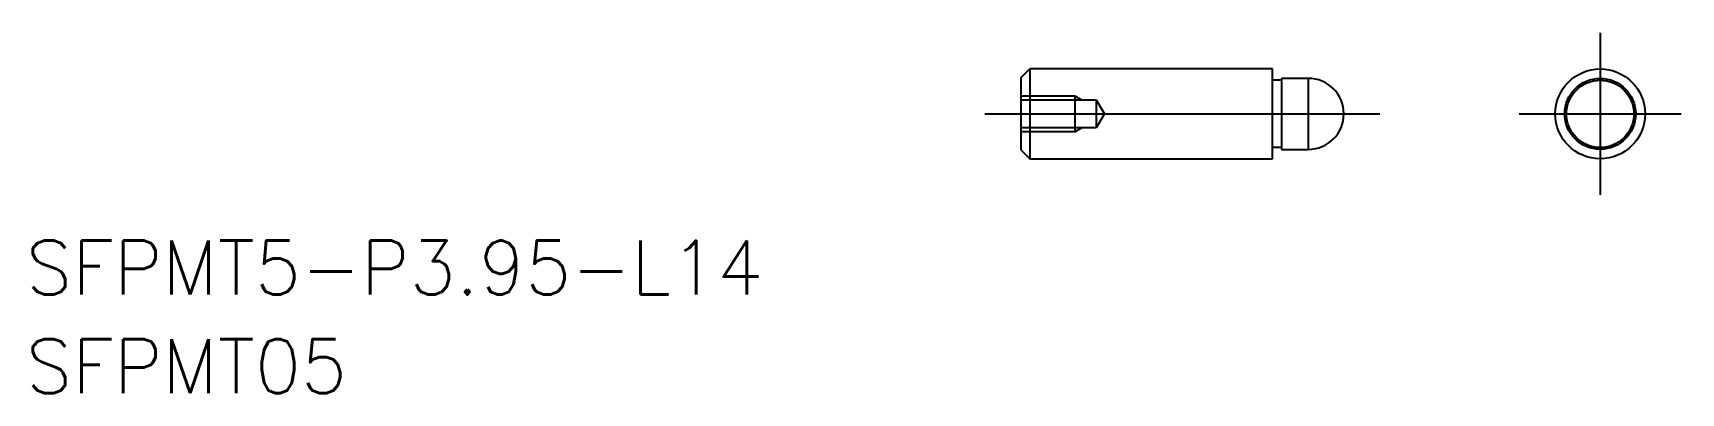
# Model space of a CAD drawing. Extents: x -55 to 36.7, y -15.5 to 4.5.
import ezdxf

# ---------------------------------------------------------------- set-up
doc = ezdxf.new("R2010")
doc.units = 0
doc.linetypes.add('CENTER', pattern=[50.8, 31.75, -6.35, 6.35, -6.35])
doc.linetypes.add('DASHED', pattern=[19.05, 12.7, -6.35])
doc.layers.get('0').update_dxf_attribs({"linetype": 'CONTINUOUS'})
doc.layers.add('CENTER', color=1, linetype='CENTER')
doc.styles.get("Standard").update_dxf_attribs({"font": 'txt.shx', "height": 3, "bigfont": 'bigfont.shx'})

# ---------------------------------------------------------------- blocks, each defined once
blk = doc.blocks.new('*U2')
at = {"color": 7, "linetype": 'CONTINUOUS'}
blk.add_text('SFPMT5-P3.95-L14', height=3, dxfattribs=at).set_placement((-55.354, -10.047))
blk = doc.blocks.new('*U3')
at = {"color": 7, "linetype": 'CONTINUOUS'}
blk.add_text('SFPMT05', height=3, dxfattribs=at).set_placement((-55.354, -15.527))

msp = doc.modelspace()

# ---------------------------------------------------------------- linework, layer by layer
at = {"color": 7, "linetype": 'CONTINUOUS'}
for p, q in [((0, 2), (0.5, 2.5)), ((0, 2), (0, -2)), ((14, 2.5), (0.5, 2.5)), ((0.5, 2.5), (0.5, -2.5)), ((14, -2.5), (14, 2.5)), ((14.5, 1.875), (14, 1.875)), ((14.5, 1.975), (14.5, -1.975)), ((16, 1.975), (14.5, 1.975)), ((16, -1.975), (16, 1.975)), ((0, -2), (0.5, -2.5)), ((0.5, -2.5), (14, -2.5)), ((14.5, -1.875), (14, -1.875)), ((14.5, -1.975), (16, -1.975))]:
    msp.add_line(p, q, dxfattribs=at)
at = {"color": 3, "linetype": 'DASHED'}
for p, q in [((0, 1), (3, 1)), ((3, 1), (3, -1)), ((3, 1), (3.375, 0.784)), ((0, 0.784), (4.2, 0.784)), ((4.2, 0.784), (4.652, 0)), ((4.2, 0.784), (4.2, -0.784)), ((4.652, 0), (4.2, -0.784)), ((4.2, -0.784), (0, -0.784)), ((3, -1), (3.375, -0.784)), ((3, -1), (0, -1))]:
    msp.add_line(p, q, dxfattribs=at)
at = {"color": 7, "linetype": 'CONTINUOUS'}
for radius in [2.5, 1.975]:
    msp.add_circle((32.238, 0), radius, dxfattribs=at)
at = {"color": 3, "linetype": 'DASHED'}
msp.add_circle((32.238, 0), 1.875, dxfattribs=at)
at = {"color": 7, "linetype": 'CONTINUOUS'}
msp.add_arc((16, 0), 1.975, 270, 90, dxfattribs=at)
at = {"layer": 'CENTER', "color": 1, "linetype": 'CENTER'}
for p, q in [((32.238, 4.5), (32.238, -4.5)), ((-2, 0), (19.975, 0)), ((27.738, 0), (36.738, 0))]:
    msp.add_line(p, q, dxfattribs=at)

# ---------------------------------------------------------------- block references
at = {"color": 7, "linetype": 'CONTINUOUS'}
for name in ['*U2', '*U3']:
    msp.add_blockref(name, (0, 0), dxfattribs=at)

doc.saveas('drawing.dxf')
